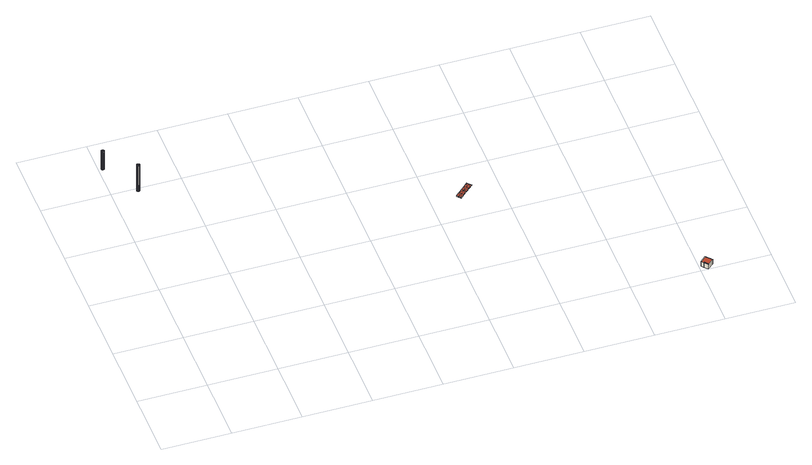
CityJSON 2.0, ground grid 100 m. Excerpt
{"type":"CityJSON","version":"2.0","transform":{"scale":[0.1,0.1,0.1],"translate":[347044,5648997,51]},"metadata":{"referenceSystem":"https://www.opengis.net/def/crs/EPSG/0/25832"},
"CityObjects":{
"building1":{"type":"Building","attributes":{"Geometrietyp2DReferenz":"1000","Gemeindeschluessel":"05362036","function":"51002_1251","roofType":"1000","measuredHeight":31.69},"geometry":[{"type":"Solid","lod":"2","boundaries":[[[[0,1,2]],[[1,3,2]],[[4,5,0]],[[5,1,0]],[[6,7,4]],[[7,5,4]],[[8,9,6]],[[9,7,6]],[[10,11,8]],[[11,9,8]],[[12,13,10]],[[13,11,10]],[[14,15,12]],[[15,13,12]],[[16,17,14]],[[17,15,14]],[[18,19,16]],[[19,17,16]],[[20,21,18]],[[21,19,18]],[[22,23,20]],[[23,21,20]],[[24,25,22]],[[25,23,22]],[[26,27,24]],[[27,25,24]],[[28,29,26]],[[29,27,26]],[[30,31,28]],[[31,29,28]],[[32,33,30]],[[33,31,30]],[[34,35,32]],[[35,33,32]],[[36,37,34]],[[37,35,34]],[[38,39,36]],[[39,37,36]],[[2,3,38]],[[3,39,38]],[[3,1,39]],[[1,5,39]],[[5,7,39]],[[7,9,39]],[[9,11,39]],[[11,13,39]],[[13,15,39]],[[15,17,39]],[[17,19,39]],[[19,21,39]],[[21,23,39]],[[23,25,39]],[[25,27,39]],[[27,29,39]],[[29,31,39]],[[31,33,39]],[[33,35,39]],[[35,37,39]],[[0,2,4]],[[2,38,4]],[[38,36,4]],[[36,34,4]],[[34,32,4]],[[32,30,4]],[[30,28,4]],[[28,26,4]],[[26,24,4]],[[24,22,4]],[[22,20,4]],[[20,18,4]],[[18,16,4]],[[16,14,4]],[[14,12,4]],[[12,10,4]],[[10,8,4]],[[8,6,4]]]],"semantics":{"surfaces":[{"type":"WallSurface"},{"type":"GroundSurface"},{"type":"RoofSurface"}],"values":[[0,0,0,0,0,0,0,0,0,0,0,0,0,0,0,0,0,0,0,0,0,0,0,0,0,0,0,0,0,0,0,0,0,0,0,0,0,0,0,0,1,1,1,1,1,1,1,1,1,1,1,1,1,1,1,1,1,1,2,2,2,2,2,2,2,2,2,2,2,2,2,2,2,2,2,2]]}}]},
"building2":{"type":"Building","attributes":{"Geometrietyp2DReferenz":"1000","Gemeindeschluessel":"05362036","function":"51002_1251","roofType":"1000","measuredHeight":46.02},"geometry":[{"type":"Solid","lod":"2","boundaries":[[[[40,41,42]],[[41,43,42]],[[44,45,40]],[[45,41,40]],[[46,47,44]],[[47,45,44]],[[48,49,46]],[[49,47,46]],[[50,51,48]],[[51,49,48]],[[52,53,50]],[[53,51,50]],[[54,55,52]],[[55,53,52]],[[56,57,54]],[[57,55,54]],[[58,59,56]],[[59,57,56]],[[60,61,58]],[[61,59,58]],[[62,63,60]],[[63,61,60]],[[64,65,62]],[[65,63,62]],[[66,67,64]],[[67,65,64]],[[68,69,66]],[[69,67,66]],[[70,71,68]],[[71,69,68]],[[72,73,70]],[[73,71,70]],[[74,75,72]],[[75,73,72]],[[76,77,74]],[[77,75,74]],[[78,79,76]],[[79,77,76]],[[42,43,78]],[[43,79,78]],[[43,41,79]],[[41,45,79]],[[45,47,79]],[[47,49,79]],[[49,51,79]],[[51,53,79]],[[53,55,79]],[[55,57,79]],[[57,59,79]],[[59,61,79]],[[61,63,79]],[[63,65,79]],[[65,67,79]],[[67,69,79]],[[69,71,79]],[[71,73,79]],[[73,75,79]],[[75,77,79]],[[40,42,44]],[[42,78,44]],[[78,76,44]],[[76,74,44]],[[74,72,44]],[[72,70,44]],[[70,68,44]],[[68,66,44]],[[66,64,44]],[[64,62,44]],[[62,60,44]],[[60,58,44]],[[58,56,44]],[[56,54,44]],[[54,52,44]],[[52,50,44]],[[50,48,44]],[[48,46,44]]]],"semantics":{"surfaces":[{"type":"WallSurface"},{"type":"GroundSurface"},{"type":"RoofSurface"}],"values":[[0,0,0,0,0,0,0,0,0,0,0,0,0,0,0,0,0,0,0,0,0,0,0,0,0,0,0,0,0,0,0,0,0,0,0,0,0,0,0,0,1,1,1,1,1,1,1,1,1,1,1,1,1,1,1,1,1,1,2,2,2,2,2,2,2,2,2,2,2,2,2,2,2,2,2,2]]}}]},
"building3":{"type":"Building","attributes":{"Geometrietyp2DReferenz":"2000","Gemeindeschluessel":"05362036","function":"53001_1800","roofType":"9999","measuredHeight":1},"geometry":[{"type":"Solid","lod":"2","boundaries":[[[[80,81,82]],[[81,83,82]],[[84,85,80]],[[85,81,80]],[[86,87,84]],[[87,85,84]],[[88,89,86]],[[89,87,86]],[[90,91,88]],[[91,89,88]],[[92,93,90]],[[93,91,90]],[[94,95,92]],[[95,93,92]],[[96,97,94]],[[97,95,94]],[[98,99,96]],[[99,97,96]],[[100,101,98]],[[101,99,98]],[[102,103,100]],[[103,101,100]],[[82,83,102]],[[83,103,102]],[[83,81,85]],[[83,85,104]],[[104,85,105]],[[105,85,87]],[[105,87,106]],[[106,87,107]],[[107,87,89]],[[107,89,108]],[[108,89,91]],[[108,91,93]],[[108,93,97]],[[97,93,95]],[[101,103,104]],[[104,103,83]],[[101,104,105]],[[101,105,99]],[[99,105,106]],[[99,106,107]],[[99,107,97]],[[97,107,108]],[[82,84,80]],[[82,109,84]],[[109,110,84]],[[110,86,84]],[[110,111,86]],[[111,112,86]],[[112,88,86]],[[112,113,88]],[[113,90,88]],[[113,92,90]],[[113,96,92]],[[96,94,92]],[[100,109,102]],[[109,82,102]],[[100,110,109]],[[100,98,110]],[[98,111,110]],[[98,112,111]],[[98,96,112]],[[96,113,112]]]],"semantics":{"surfaces":[{"type":"WallSurface"},{"type":"GroundSurface"},{"type":"RoofSurface"}],"values":[[0,0,0,0,0,0,0,0,0,0,0,0,0,0,0,0,0,0,0,0,0,0,0,0,1,1,1,1,1,1,1,1,1,1,1,1,1,1,1,1,1,1,1,1,2,2,2,2,2,2,2,2,2,2,2,2,2,2,2,2,2,2,2,2]]}}]},
"building4":{"type":"Building","attributes":{"Geometrietyp2DReferenz":"3000","Gemeindeschluessel":"05315000","function":"51009_1610","roofType":"1000","measuredHeight":8.11},"geometry":[{"type":"Solid","lod":"2","boundaries":[[[[114,115,116,117]],[[118,119,115,114]],[[120,121,119,118]],[[117,116,121,120]],[[118,114,117,120]],[[115,119,121,116]]]],"semantics":{"surfaces":[{"type":"WallSurface"},{"type":"RoofSurface"},{"type":"GroundSurface"}],"values":[[0,0,0,0,1,2]]}}]},
"building5":{"type":"Building","attributes":{"Geometrietyp2DReferenz":"3000","Gemeindeschluessel":"05315000","function":"31001_1010","roofType":"1000","measuredHeight":8.09,"storeysAboveGround":2},"address":[{"country":"Germany","locality":"Köln","thoroughfareNumber":"124","thoroughfareName":"Fliederweg Wi"}],"geometry":[{"type":"Solid","lod":"2","boundaries":[[[[122,123,124,125]],[[126,127,123,122]],[[128,129,127,126]],[[118,119,129,128]],[[114,115,119,118]],[[117,116,115,114]],[[120,121,116,117]],[[130,131,121,120]],[[125,124,131,130]],[[120,117,114,118,128,126,122,125,130]],[[123,127,129,119,115,116,121,131,124]]]],"semantics":{"surfaces":[{"type":"WallSurface"},{"type":"RoofSurface"},{"type":"GroundSurface"}],"values":[[0,0,0,0,0,0,0,0,0,1,2]]}}]}
},
"vertices":[
[51,4439,414],[51,4439,97],[47,4446,414],[47,4446,97],[54,4432,414],[54,4432,97],[54,4424,414],[54,4424,97],[51,4417,414],[51,4417,97],[47,4410,414],[47,4410,97],[41,4406,414],[41,4406,97],[33,4403,414],[33,4403,97],[25,4403,414],[25,4403,97],[18,4406,414],[18,4406,97],[12,4410,414],[12,4410,97],[7,4417,414],[7,4417,97],[5,4424,414],[5,4424,97],[5,4432,414],[5,4432,97],[7,4439,414],[7,4439,97],[12,4446,414],[12,4446,97],[18,4450,414],[18,4450,97],[25,4453,414],[25,4453,97],[33,4453,414],[33,4453,97],[41,4450,414],[41,4450,97],
[372,3905,533],[372,3905,73],[367,3911,533],[367,3911,73],[374,3898,533],[374,3898,73],[374,3890,533],[374,3890,73],[372,3882,533],[372,3882,73],[367,3876,533],[367,3876,73],[361,3871,533],[361,3871,73],[354,3869,533],[354,3869,73],[346,3869,533],[346,3869,73],[338,3871,533],[338,3871,73],[332,3876,533],[332,3876,73],[327,3882,533],[327,3882,73],[325,3890,533],[325,3890,73],[325,3898,533],[325,3898,73],[327,3905,533],[327,3905,73],[332,3911,533],[332,3911,73],[338,3916,533],[338,3916,73],[346,3918,533],[346,3918,73],[354,3918,533],[354,3918,73],[361,3916,533],[361,3916,73],
[4369,2467,18],[4369,2467,8],[4396,2437,18],[4396,2437,8],[4421,2514,18],[4421,2514,8],[4476,2563,18],[4476,2563,8],[4529,2611,18],[4529,2611,8],[4581,2658,18],[4581,2658,8],[4608,2629,18],[4608,2629,8],[4635,2599,18],[4635,2599,8],[4583,2552,18],[4583,2552,8],[4530,2504,18],[4530,2504,8],[4475,2454,18],[4475,2454,8],[4423,2407,18],[4423,2407,8],[4448,2484,8],[4500,2531,8],[4503,2534,8],[4504,2535,8],[4556,2582,8],[4448,2484,18],[4500,2531,18],[4503,2534,18],[4504,2535,18],[4556,2582,18],
[7111,13,95],[7111,13,14],[7067,62,14],[7067,62,95],[7101,3,95],[7101,3,14],[7056,52,95],[7056,52,14],
[7189,78,95],[7189,78,14],[7110,163,14],[7110,163,95],[7180,69,95],[7180,69,14],[7104,0,95],[7104,0,14],[7026,86,95],[7026,86,14]
]}
